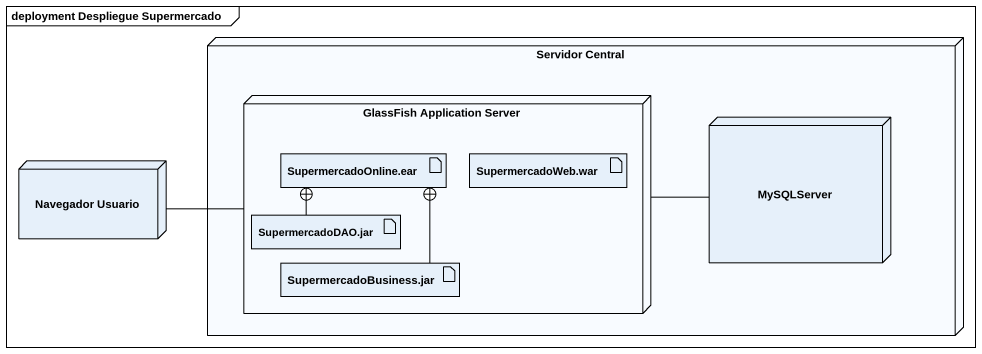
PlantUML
@startuml
mainframe deployment Despliegue Supermercado
node "Servidor Central" as Servidor_Central {
  node "GlassFish Application Server" as GlassFish_Application_Server {
    artifact "SupermercadoOnline.ear" as SupermercadoOnline_ear
    artifact "SupermercadoWeb.war" as SupermercadoWeb_war
    artifact "SupermercadoDAO.jar" as SupermercadoDAO_jar
    artifact "SupermercadoBusiness.jar" as SupermercadoBusiness_jar
  }
  node MySQLServer
}
node "Navegador Usuario" as Navegador_Usuario
GlassFish_Application_Server -right- MySQLServer
Navegador_Usuario -right- GlassFish_Application_Server
SupermercadoDAO_jar -up-+ SupermercadoOnline_ear
SupermercadoBusiness_jar -up-+ SupermercadoOnline_ear
@enduml
